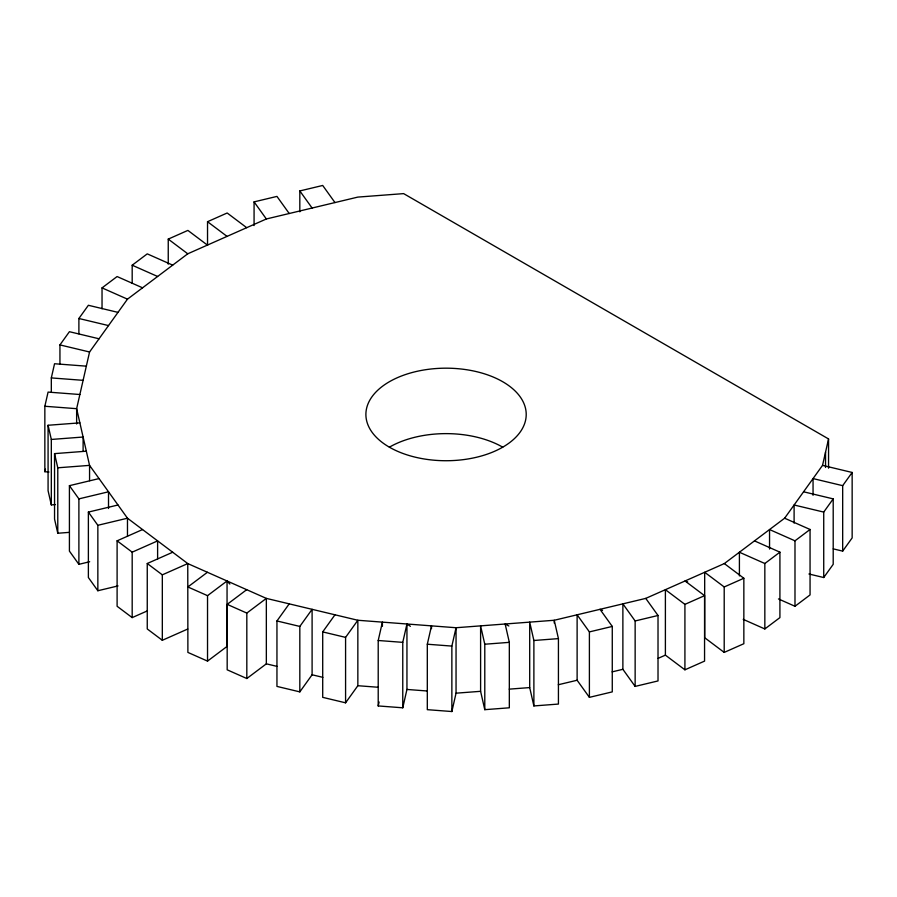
<?xml version="1.0" encoding="UTF-8"?>
<svg xmlns="http://www.w3.org/2000/svg" width="897" height="897" viewBox="0 0 897 897"><rect width="100%" height="100%" fill="white"/><g stroke="black" fill="none" stroke-linecap="round" stroke-linejoin="round"><path stroke-width="1.35" d="M48.999 472.035L44.85 471.71L44.85 406.263L48.079 392.09L79.867 394.512M51.32 391.843L51.32 377.917L54.549 363.745L86.336 366.167M44.85 471.71L45.433 469.142M828.559 468.189L828.559 438.947L403.628 193.617L357.847 197.093L266.342 218.98L187.765 253.795L127.475 299.161L89.565 351.994L76.637 408.684L76.637 424.001M410.411 626.308L406.946 623.998L406.946 689.445L402.764 707.8L378.209 705.939L378.209 640.492L382.402 622.137L382.402 626.308M378.209 705.939L379.106 702.003M402.764 707.8L402.764 642.353L406.946 623.998M828.559 438.947L822.527 465.375L784.628 518.208L724.328 563.574L645.75 598.389L554.245 620.264L456.046 627.732L456.046 693.179L451.864 711.534L427.308 709.673L427.308 644.225L431.502 625.871L431.502 628.651M451.864 711.534L451.864 646.087L456.046 627.732L357.847 620.264L266.342 598.389L187.765 563.574L127.475 518.208L89.565 465.375L76.637 408.684L44.85 406.263M59.942 364.395L59.942 344.908L69.417 331.699L99.04 338.786M78.891 333.807L78.891 318.491L88.377 305.283L117.989 312.369M299.822 691.879L299.822 626.431L312.1 609.332L312.1 674.779L299.822 691.879L276.949 686.407L276.949 620.959L289.215 603.86M345.58 702.822L345.58 637.375L357.847 620.264L357.847 685.712L345.58 702.822L322.707 697.35L322.707 631.903L334.973 614.804M808.915 573.99L823.726 577.533L823.726 512.086L833.201 498.878L803.577 491.791M833.246 548.863L842.675 551.117L842.675 485.669L852.15 472.461L822.527 465.375M823.726 577.533L833.201 564.325L833.201 498.878M842.675 551.117L852.15 537.908L852.15 472.461M102.034 308.781L102.034 287.892L117.103 276.545L142.545 287.814M132.184 283.306L132.184 265.209L147.254 253.862L172.695 265.131M207.409 572.275L187.888 586.963L207.532 595.664L227.053 580.976L229.856 584.07M277.106 666.404L266.342 663.836L246.821 678.524L227.176 669.812L227.176 604.365L246.697 589.688M246.821 678.524L246.821 613.077L266.342 598.389L266.342 663.836M172.695 552.238L147.254 563.507L162.323 574.842L187.765 563.574L187.888 652.411L207.532 661.111L227.053 646.423L227.053 580.976M743.221 619.367L764.838 628.954L764.838 563.507L779.919 552.16L754.478 540.891M778.45 598.938L794.989 606.271L794.989 540.824L810.058 529.477L784.628 518.208M764.838 628.954L779.919 617.607L779.919 552.16M794.989 606.271L810.058 594.924L810.058 529.477M168.244 264.166L168.244 239.107L187.888 230.406L207.409 245.094M207.532 245.374L207.532 221.705L227.176 212.993L246.697 227.681M147.444 610.846L132.184 617.607L117.103 606.271L117.103 540.824L142.545 529.555M117.103 540.824L132.184 552.16L157.614 540.891L157.614 558.999M147.254 563.507L147.254 628.954L162.323 640.29L187.765 629.021M684.916 604.365L704.56 595.664L704.56 661.111L684.916 669.812L665.395 655.135L665.395 589.688L684.916 604.365L684.916 669.812M724.204 586.963L743.848 578.262L743.848 643.71L724.204 652.411L704.683 637.722L704.683 572.275L724.204 586.963L724.204 652.411M658.028 658.398L665.395 655.135M254.075 225.551L254.075 201.881L276.949 196.409L289.215 213.508M299.822 211.827L299.822 190.938L322.707 185.466L334.973 202.565M89.666 561.746L78.891 564.325L69.417 551.117L69.417 485.669L99.04 478.583M69.417 485.669L78.891 498.878L108.515 491.791L108.515 508.498M118.045 585.909L97.851 590.742L88.377 577.533L88.377 512.086L117.989 505M88.377 512.086L97.851 525.294L127.475 518.208L127.475 536.316M589.396 631.903L612.27 626.431L612.27 691.879L589.396 697.35L577.119 680.251L577.119 614.804L589.396 631.903L589.396 697.35M635.143 620.959L658.017 615.488L658.017 680.935L635.143 686.407L622.877 669.308L622.877 603.86L635.143 620.959L635.143 686.407M558.282 684.747L577.119 680.251M612.113 671.875L622.877 669.308M55.457 504.574L51.32 504.899L48.079 490.726L48.079 425.268L79.867 422.857M48.079 425.268L51.32 439.452L83.107 437.03L83.107 450.956M68.834 532.403L57.778 533.244L54.549 519.071L54.549 453.624L86.336 451.202M54.549 453.624L57.778 467.797L89.565 465.375L89.565 480.691M484.784 644.225L509.328 642.353L509.328 707.8L484.784 709.673L480.601 691.318L480.601 625.871L484.784 644.225L484.784 709.673M533.883 640.492L558.427 638.619L558.427 704.067L533.883 705.939L529.701 687.584L529.701 622.137L533.883 640.492L533.883 705.939M456.046 693.179L480.601 691.318M509.238 689.143L529.701 687.584M51.32 377.917L83.107 380.339M378.209 640.492L402.764 642.353M427.308 644.225L451.864 646.087M357.847 685.712L378.31 687.27M406.946 689.445L427.409 691.004M842.675 485.669L813.052 478.583L813.052 495.301M78.891 318.491L108.515 325.577M823.726 512.086L794.103 505L794.103 523.108M59.942 344.908L89.565 351.994M276.949 620.959L299.822 626.431M322.707 631.903L345.58 637.375M312.1 674.779L322.864 677.347M687.663 581.94L685.039 580.976L704.56 595.664M602.537 610.431L600.003 609.332L612.27 626.431M794.989 540.824L769.548 529.555L769.548 549.042M132.184 265.209L157.614 276.478M764.838 563.507L739.408 552.238L739.408 575.908M102.034 287.892L127.475 299.161M227.176 604.365L246.821 613.077M508.846 625.983L505.146 623.998L509.328 642.353M724.328 563.574L743.848 578.262M207.532 221.705L227.053 236.382M168.244 239.107L187.765 253.795M645.75 598.389L658.017 615.488M299.822 190.938L312.1 208.037M254.075 201.881L266.342 218.98M558.427 638.619L554.245 620.264L554.245 623.056M825.543 452.166L825.543 467.483M207.532 595.664L207.532 661.111M162.323 574.842L162.323 640.29M132.184 552.16L132.184 617.607M97.851 525.294L97.851 590.742M78.891 498.878L78.891 564.325M57.778 467.797L57.778 533.244M51.32 439.452L51.32 504.899M389.376 447.177A80.158 46.274 0 0 0 523.478 426.434A80.158 46.274 0 0 0 425.313 369.755A80.158 46.274 0 0 0 389.376 447.177A80.158 46.274 0 0 1 502.735 447.177"/></g></svg>
